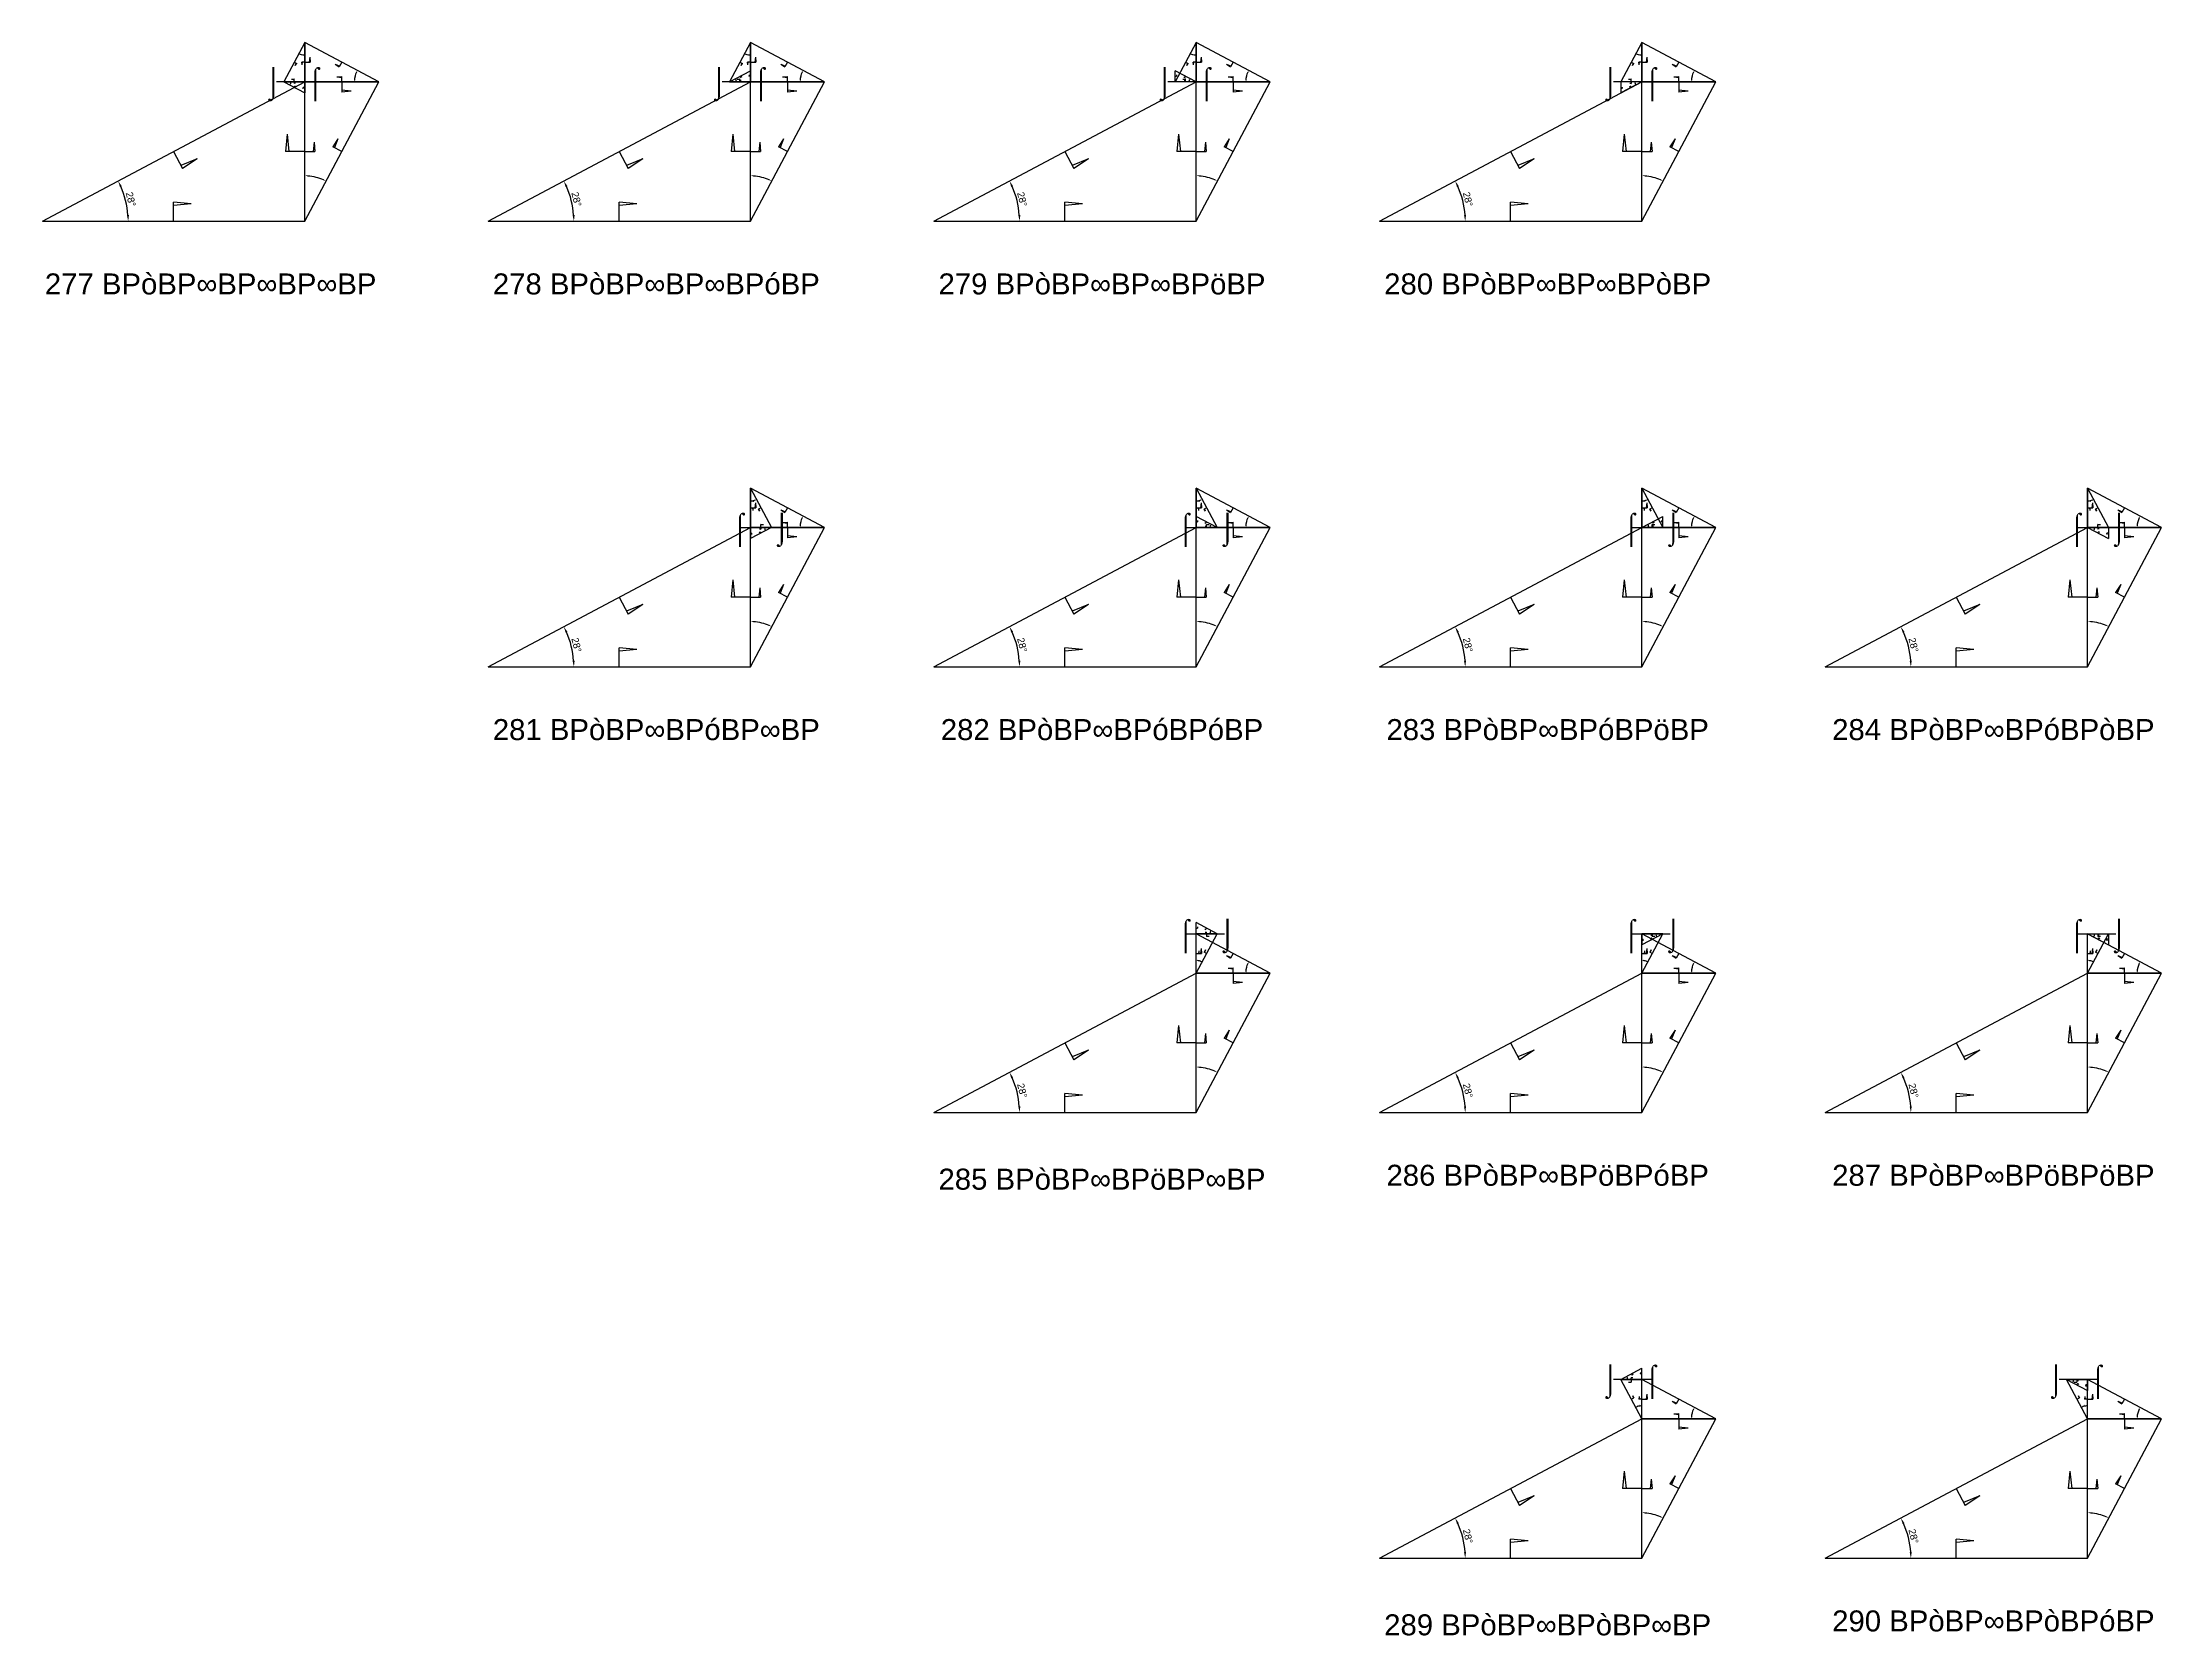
# Model space of a CAD drawing. Header units: millimetres. Extents: x 130908 to 599272, y -2842299 to 24518.
# Drawn here: x 207356 to 328528, y -2459713 to -2368613 of the extents above; entities that cross this region are included whole.
import ezdxf
from ezdxf.enums import TextEntityAlignment as Align

# ---------------------------------------------------------------- set-up
doc = ezdxf.new("R2010")
doc.units = ezdxf.units.MM
doc.header["$PDMODE"] = 35
doc.linetypes.add('DASHED', pattern=[19.05, 12.7, -6.35])
for name, color, linetype in [('BASE', 170, 'Continuous'), ('HYPOTENUSE', 20, 'Continuous'), ('PERPENDICULAR', 90, 'Continuous')]:
    doc.layers.add(name, color=color, linetype=linetype)
doc.styles.add('Arial', font='arial_0.ttf')
doc.dimstyles.new('ISO-25', dxfattribs={"dimtxt": 250, "dimasz": 100, "dimexe": 1.25, "dimexo": 0.625, "dimgap": 100, "dimtad": 1, "dimdec": 0, "dimtxsty": 'Arial', "dimcen": 2.5, "dimadec": 0, "dimazin": 0, "dimtfac": 1, "dimtdec": 0, "dimtmove": 0, "dimatfit": 3, "dimfxl": 1, "dimarcsym": 0})

# ---------------------------------------------------------------- blocks, each defined once
blk = doc.blocks.new('*D9')
at = {"color": 0, "lineweight": -2, "ltscale": 100, "transparency": 16777216}
blk.add_arc((0, 0), 4906, 4.08845, 23.91155, dxfattribs=at)
at = {"color": 0, "ltscale": 100, "transparency": 16777216}
for points in [[(4432, 1963), (4537, 2014), (4332, 2303)], [(4952, 352), (4835, 348), (4906, 0)]]:
    blk.add_solid(points, dxfattribs=at)
at = {"layer": 'Defpoints', "color": 0, "ltscale": 100, "transparency": 16777216}
for p in [(15000, 7976), (0, 0), (0, 0), (4841, 796), (15000, 0)]:
    blk.add_point(p, dxfattribs=at)
at = {"color": 0, "ltscale": 100, "transparency": 16777216, "insert": (5055, 1260), "char_height": 400, "attachment_point": 5, "rotation": 284, "style": 'Arial'}
blk.add_mtext('28°', dxfattribs=at)
blk = doc.blocks.new('SanjoyNathGeometrifyingTrigonometryFundamentalLockedSet')
at = {"color": 114, "linetype": 'DASHED', "ltscale": 100, "true_color": 0x139b48}
for p, q in [((14000, 4987.8), (13900, 3987.8)), ((14000, 4987.8), (14100, 3987.8)), ((15000, 3987.8), (13900, 3987.8))]:
    blk.add_line(p, q, dxfattribs=at)
at = {"color": 242, "linetype": 'DASHED', "ltscale": 100, "true_color": 0xcd2027}
for p, q in [((7500, 3987.8), (8016.4, 3016.6)), ((8852.4, 3574.3), (7922.5, 3193.2)), ((8852.4, 3574.3), (8016.4, 3016.6))]:
    blk.add_line(p, q, dxfattribs=at)
at = {"color": 159, "linetype": 'DASHED', "ltscale": 100, "true_color": 0x22346e}
for p, q in [((7500, 0), (7500, 1100)), ((8500, 1000), (7500, 1100)), ((8500, 1000), (7500, 900))]:
    blk.add_line(p, q, dxfattribs=at)
at = {"layer": 'BASE'}
blk.add_line((0, 0), (15000, 0), dxfattribs=at)
at = {"layer": 'HYPOTENUSE'}
blk.add_line((0, 0), (15000, 7975.6), dxfattribs=at)
at = {"layer": 'PERPENDICULAR'}
blk.add_line((15000, 0), (15000, 7975.6), dxfattribs=at)
at = {"color": 4, "ltscale": 100}
dim = blk.add_angular_dim_2l(base=(4841, 795.6), line1=((0, 0), (15000, 0)), line2=((0, 0), (15000, 7975.6)), dimstyle='ISO-25', override={"dimtxt": 400, "dimasz": 350, "dimgap": 100}, dxfattribs=at)
dim.commit()
dim.dimension.update_dxf_attribs({"geometry": '*D9', "text_midpoint": (5055.4, 1260.5)})

msp = doc.modelspace()

# ---------------------------------------------------------------- linework, layer by layer
at = {"linetype": 'DASHED', "ltscale": 70}
for p, q in [((222956, -2370868), (220558, -2370868)), ((248438, -2370868), (246041, -2370868)), ((273921, -2370868), (271523, -2370868)), ((299404, -2370868), (297006, -2370868)), ((247240, -2396351), (249637, -2396351)), ((272722, -2396351), (275120, -2396351)), ((298205, -2396351), (300603, -2396351)), ((323688, -2396351), (326086, -2396351)), ((272722, -2419579), (275120, -2419579)), ((298205, -2419579), (300603, -2419579)), ((323688, -2419579), (326086, -2419579)), ((299404, -2445061), (297006, -2445061)), ((324887, -2445061), (322489, -2445061))]:
    msp.add_line(p, q, dxfattribs=at)

# ---------------------------------------------------------------- block references
at = {"linetype": 'DASHED', "ltscale": 100}
for p, xscale, yscale, zscale, rotation in [((222356, -2368613), -0.150322189285358, 0.150322189285358, 0.150322189285358, 90), ((247839, -2368613), -0.150322189285358, 0.150322189285358, 0.150322189285358, 90), ((273322, -2368613), -0.150322189285358, 0.150322189285358, 0.150322189285358, 90), ((298805, -2368613), -0.150322189285358, 0.150322189285358, 0.150322189285358, 90), ((221157, -2370868), -0.07992772583102702, 0.07992772583102702, 0.07992772583102702, 180), ((222356, -2378843), -0.53170943166148, 0.53170943166148, 0.53170943166148, 270), ((247839, -2378843), -0.53170943166148, 0.53170943166148, 0.53170943166148, 270), ((273322, -2378843), -0.53170943166148, 0.53170943166148, 0.53170943166148, 270), ((298805, -2370868), 0.07992772583102702, 0.07992772583102702, 0.07992772583102702, 180), ((298805, -2378843), -0.53170943166148, 0.53170943166148, 0.53170943166148, 270), ((247839, -2394096), 0.150322189285358, 0.150322189285358, 0.150322189285358, 270), ((273322, -2394096), 0.150322189285358, 0.150322189285358, 0.150322189285358, 270), ((298805, -2394096), 0.150322189285358, 0.150322189285358, 0.150322189285358, 270), ((324287, -2394096), 0.150322189285358, 0.150322189285358, 0.150322189285358, 270), ((247839, -2404326), -0.53170943166148, 0.53170943166148, 0.53170943166148, 270), ((249038, -2396351), 0.07992772583102702, 0.07992772583102702, 0.07992772583102702, 180), ((273322, -2404326), -0.53170943166148, 0.53170943166148, 0.53170943166148, 270), ((298805, -2404326), -0.53170943166148, 0.53170943166148, 0.53170943166148, 270), ((324287, -2404326), -0.53170943166148, 0.53170943166148, 0.53170943166148, 270), ((324287, -2396351), -0.07992772583102702, 0.07992772583102702, 0.07992772583102702, 180), ((273322, -2421834), -0.150322189285358, 0.150322189285358, 0.150322189285358, 270), ((298805, -2421834), -0.150322189285358, 0.150322189285358, 0.150322189285358, 270), ((300004, -2419579), 0.07992772583102702, 0.07992772583102702, 0.07992772583102702, 180), ((324287, -2421834), -0.150322189285358, 0.150322189285358, 0.150322189285358, 270), ((324287, -2419579), -0.07992772583102702, 0.07992772583102702, 0.07992772583102702, 180), ((273322, -2429809), -0.53170943166148, 0.53170943166148, 0.53170943166148, 270), ((298805, -2429809), -0.53170943166148, 0.53170943166148, 0.53170943166148, 270), ((324287, -2429809), -0.53170943166148, 0.53170943166148, 0.53170943166148, 270), ((298805, -2447316), 0.150322189285358, 0.150322189285358, 0.150322189285358, 90), ((324287, -2447316), 0.150322189285358, 0.150322189285358, 0.150322189285358, 90), ((323089, -2445061), -0.07992772583102702, 0.07992772583102702, 0.07992772583102702, 180), ((298805, -2455292), -0.53170943166148, 0.53170943166148, 0.53170943166148, 270), ((324287, -2455292), -0.53170943166148, 0.53170943166148, 0.53170943166148, 270)]:
    msp.add_blockref('SanjoyNathGeometrifyingTrigonometryFundamentalLockedSet', p, dxfattribs=dict(at, xscale=xscale, yscale=yscale, zscale=zscale, rotation=rotation))
for p, xscale, yscale, zscale in [((226597, -2370868), -0.282714919717773, 0.282714919717773, 0.282714919717773), ((252080, -2370868), -0.282714919717773, 0.282714919717773, 0.282714919717773), ((277563, -2370868), -0.282714919717773, 0.282714919717773, 0.282714919717773), ((303045, -2370868), -0.282714919717773, 0.282714919717773, 0.282714919717773), ((246640, -2370868), 0.07992772583102702, 0.07992772583102702, 0.07992772583102702), ((273322, -2370868), -0.07992772583102702, 0.07992772583102702, 0.07992772583102702), ((252080, -2396351), -0.282714919717773, 0.282714919717773, 0.282714919717773), ((277563, -2396351), -0.282714919717773, 0.282714919717773, 0.282714919717773), ((303045, -2396351), -0.282714919717773, 0.282714919717773, 0.282714919717773), ((328528, -2396351), -0.282714919717773, 0.282714919717773, 0.282714919717773), ((274521, -2396351), -0.07992772583102702, 0.07992772583102702, 0.07992772583102702), ((298805, -2396351), 0.07992772583102702, 0.07992772583102702, 0.07992772583102702), ((274521, -2419579), -0.07992772583102702, 0.07992772583102702, 0.07992772583102702), ((277563, -2421834), -0.282714919717773, 0.282714919717773, 0.282714919717773), ((303045, -2421834), -0.282714919717773, 0.282714919717773, 0.282714919717773), ((328528, -2421834), -0.282714919717773, 0.282714919717773, 0.282714919717773), ((297606, -2445061), 0.07992772583102702, 0.07992772583102702, 0.07992772583102702), ((303045, -2447316), -0.282714919717773, 0.282714919717773, 0.282714919717773), ((328528, -2447316), -0.282714919717773, 0.282714919717773, 0.282714919717773)]:
    msp.add_blockref('SanjoyNathGeometrifyingTrigonometryFundamentalLockedSet', p, dxfattribs=dict(at, xscale=xscale, yscale=yscale, zscale=zscale))
at = {"linetype": 'DASHED'}
for p in [(207356, -2378843), (232839, -2378843), (258322, -2378843), (283805, -2378843), (232839, -2404326), (258322, -2404326), (283805, -2404326), (309287, -2404326), (258322, -2429809), (283805, -2429809), (309287, -2429809), (283805, -2455292), (309287, -2455292)]:
    msp.add_blockref('SanjoyNathGeometrifyingTrigonometryFundamentalLockedSet', p, dxfattribs=at)

# ---------------------------------------------------------------- texts
at = {"linetype": 'DASHED', "ltscale": 100, "style": 'Arial'}
for s, p in [('⌡', (220558, -2370868)), ('⌠', (222956, -2370868)), ('⌡', (246041, -2370868)), ('⌠', (248438, -2370868)), ('⌡', (271523, -2370868)), ('⌠', (273921, -2370868)), ('⌡', (297006, -2370868)), ('⌠', (299404, -2370868)), ('277 BPòBP∞BP∞BP∞BP', (216977, -2382424)), ('278 BPòBP∞BP∞BPóBP', (242459, -2382424)), ('279 BPòBP∞BP∞BPöBP', (267942, -2382424)), ('280 BPòBP∞BP∞BPòBP', (293425, -2382424)), ('⌠', (247240, -2396351)), ('⌡', (249637, -2396351)), ('⌠', (272722, -2396351)), ('⌡', (275120, -2396351)), ('⌠', (298205, -2396351)), ('⌡', (300603, -2396351)), ('⌠', (323688, -2396351)), ('⌡', (326086, -2396351)), ('281 BPòBP∞BPóBP∞BP', (242459, -2407907)), ('282 BPòBP∞BPóBPóBP', (267942, -2407907)), ('283 BPòBP∞BPóBPöBP', (293425, -2407907)), ('284 BPòBP∞BPóBPòBP', (318908, -2407907)), ('⌠', (272722, -2419579)), ('⌡', (275120, -2419579)), ('⌠', (298205, -2419579)), ('⌡', (300603, -2419579)), ('⌠', (323688, -2419579)), ('⌡', (326086, -2419579)), ('285 BPòBP∞BPöBP∞BP', (267942, -2433613)), ('286 BPòBP∞BPöBPóBP', (293425, -2433390)), ('287 BPòBP∞BPöBPöBP', (318908, -2433390)), ('⌡', (297006, -2445061)), ('⌠', (299404, -2445061)), ('⌡', (322489, -2445061)), ('⌠', (324887, -2445061)), ('289 BPòBP∞BPòBP∞BP', (293425, -2459096)), ('290 BPòBP∞BPòBPóBP', (318908, -2458873))]:
    msp.add_text(s, height=1200, dxfattribs=at).set_placement(p, align=Align.MIDDLE_CENTER)

doc.saveas('drawing.dxf')
